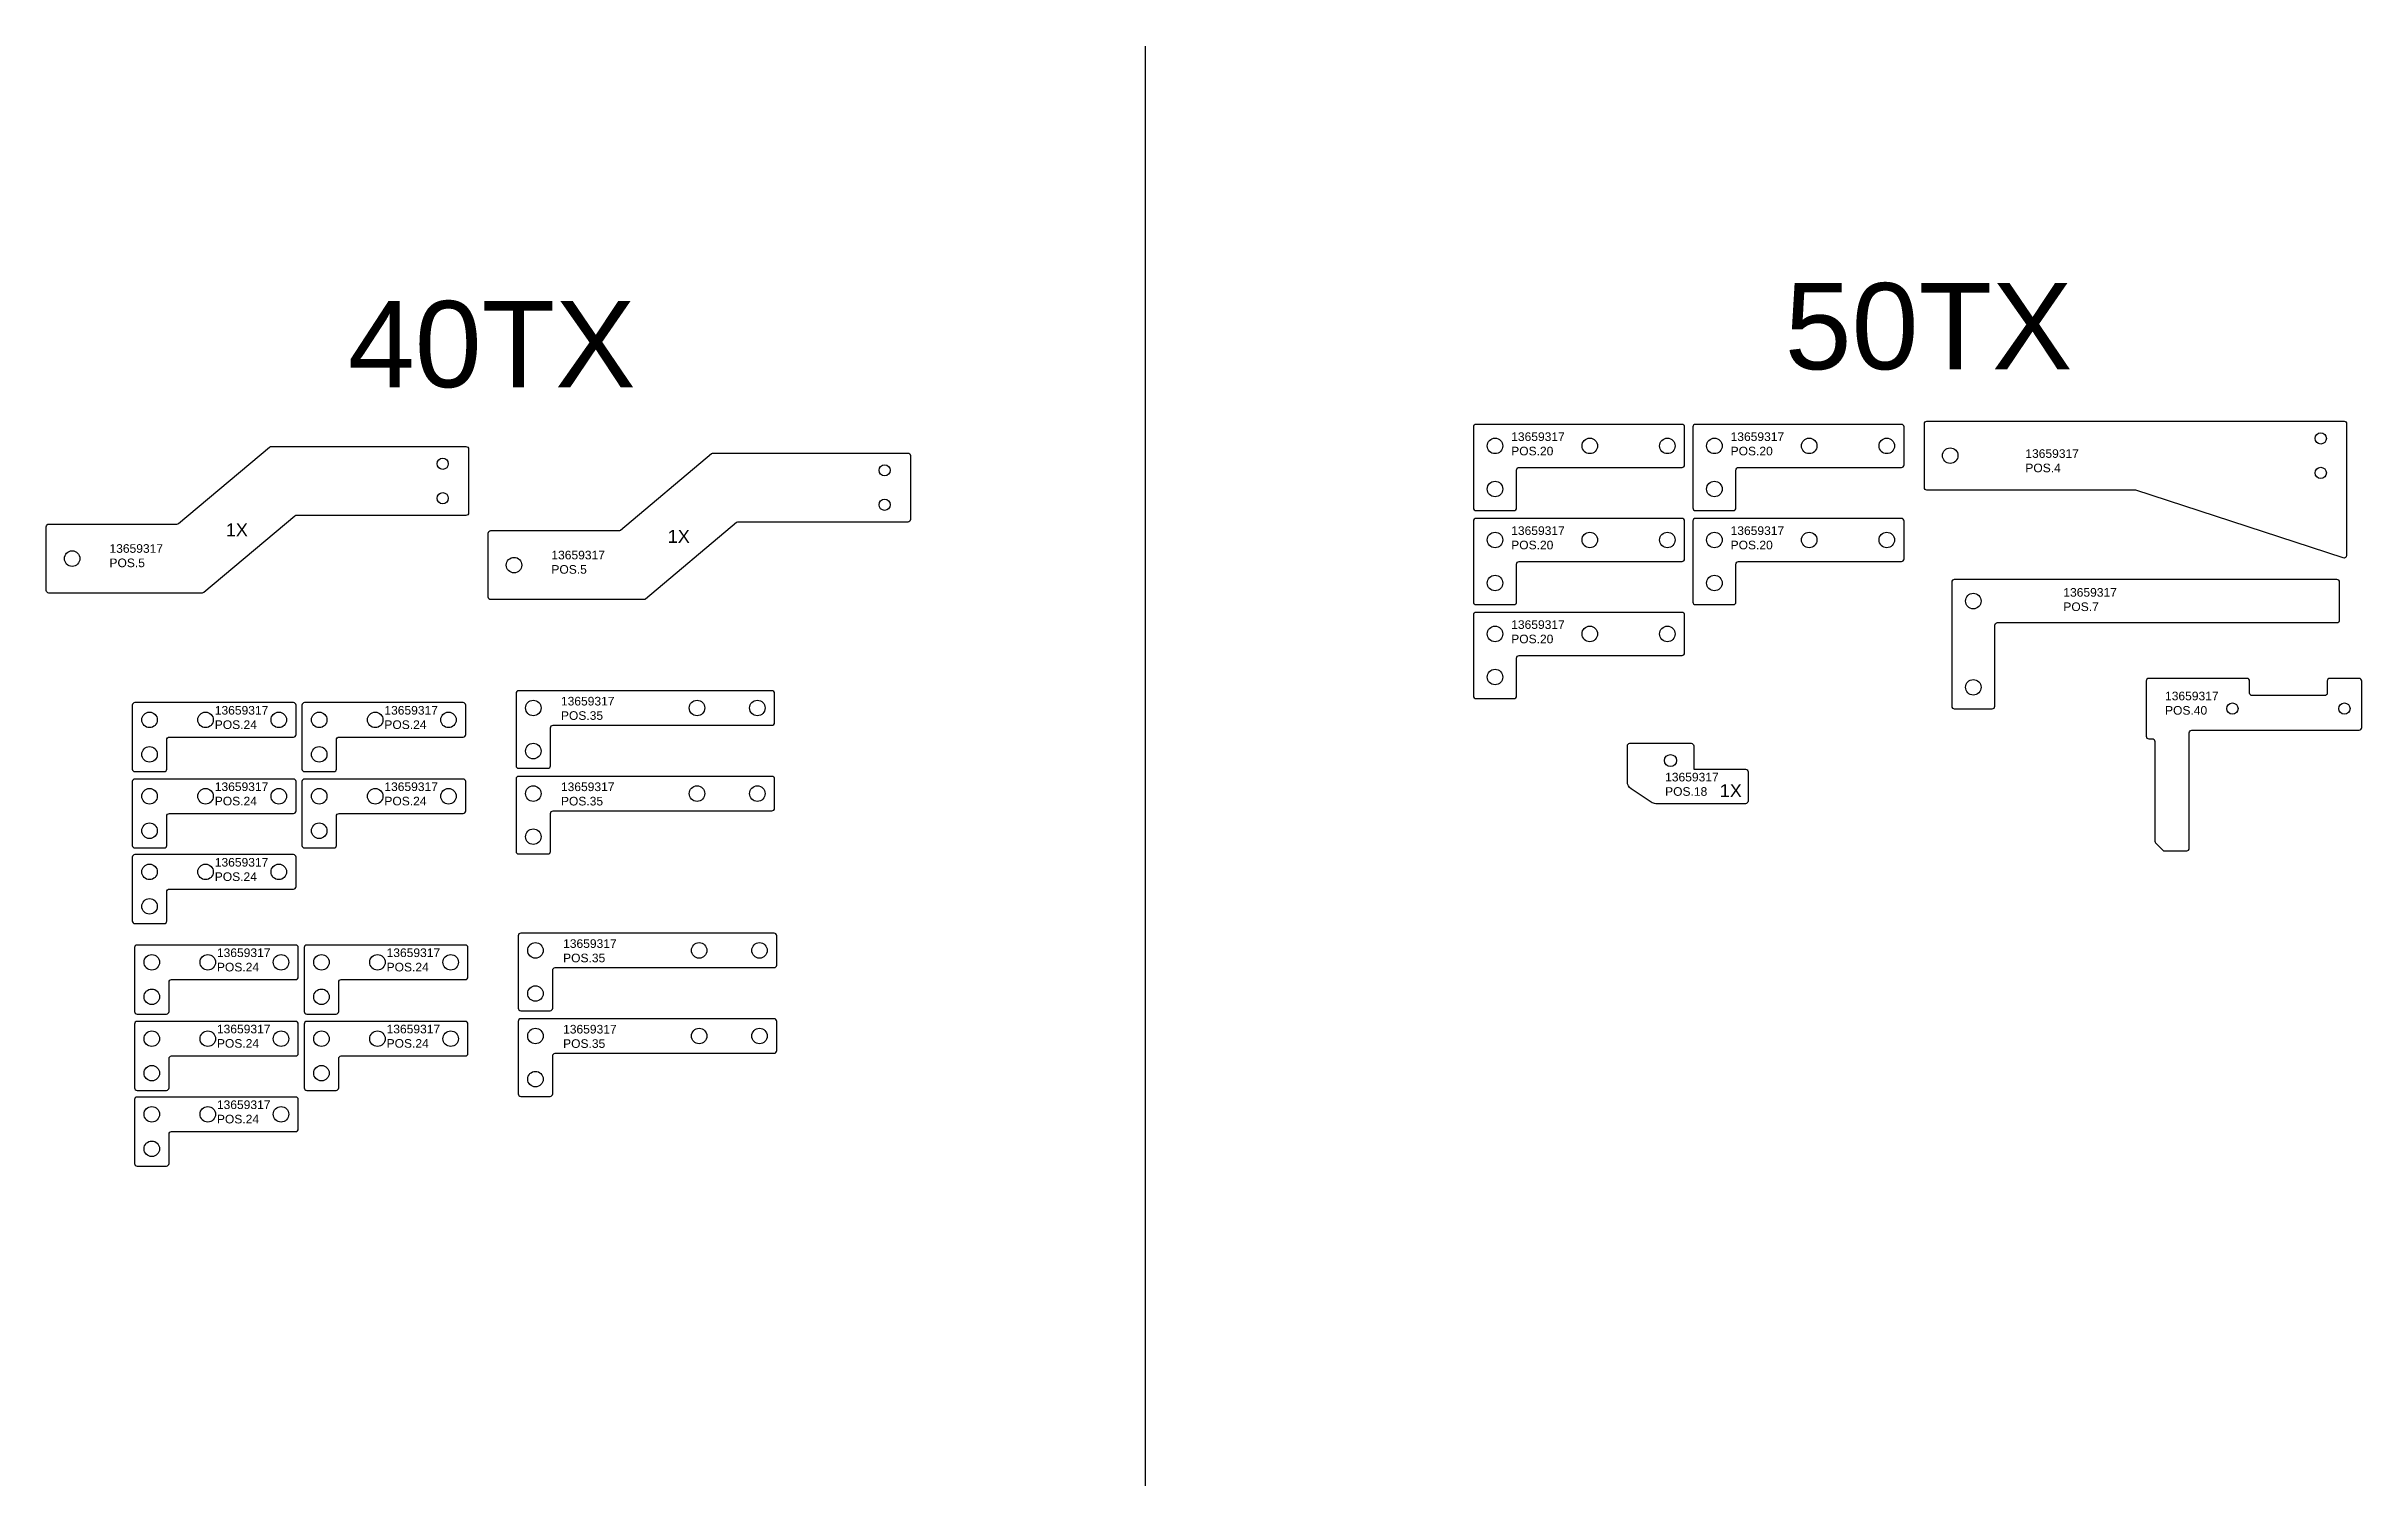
# Model space of a CAD drawing. Header units: millimetres. Extents: x 2410 to 5096, y 262 to 1931.
import ezdxf

# ---------------------------------------------------------------- set-up
doc = ezdxf.new("R2010")
doc.units = ezdxf.units.MM
doc.layers.add('Des.', color=7, linetype='Continuous')
doc.layers.add('Texto', color=3, linetype='Continuous')
doc.styles.get("Standard").update_dxf_attribs({"font": 'arial.ttf'})

msp = doc.modelspace()

# ---------------------------------------------------------------- linework, layer by layer
msp.add_line((3684.7, 1931.3), (3684.7, 261.7))
at = {"color": 6, "linetype": 'Continuous', "lineweight": 25}
for points in [[(4068.6, 1392.8), (4112.6, 1392.8, 0.414214), (4115.6, 1395.8), (4115.6, 1439.8, -0.414214), (4118.6, 1442.8), (4307.6, 1442.8, 0.414214), (4310.6, 1445.8), (4310.6, 1489.8, 0.414214), (4307.6, 1492.8), (4068.6, 1492.8, 0.414214), (4065.6, 1489.8), (4065.6, 1395.8, 0.414214)], [(4323.2, 1392.8), (4367.2, 1392.8, 0.414214), (4370.2, 1395.8), (4370.2, 1439.8, -0.414214), (4373.2, 1442.8), (4562.2, 1442.8, 0.414214), (4565.2, 1445.8), (4565.2, 1489.8, 0.414214), (4562.2, 1492.8), (4323.2, 1492.8, 0.414214), (4320.2, 1489.8), (4320.2, 1395.8, 0.414214)], [(4833.4, 1416.5), (4591.8, 1416.5, -0.414214), (4588.8, 1419.5), (4588.8, 1493.5, -0.414214), (4591.8, 1496.5), (5075.8, 1496.5, -0.414214), (5078.8, 1493.5), (5078.8, 1340.6, -0.509984), (5074.9, 1337.8), (4834.3, 1416.4, 0.079068)], [(2899.5, 1464.1), (2899.5, 1390.1, -0.414214), (2896.5, 1387.1), (2699.7, 1387.1, 0.176327), (2697.8, 1386.4), (2592.2, 1297.8, -0.176327), (2590.3, 1297.1), (2412.5, 1297.1, -0.414214), (2409.5, 1300.1), (2409.5, 1374.1, -0.414214), (2412.5, 1377.1), (2561.1, 1377.1, 0.176327), (2563.1, 1377.8), (2668.7, 1466.4, -0.176327), (2670.6, 1467.1), (2896.5, 1467.1, -0.414214)], [(3412.3, 1456.5), (3412.3, 1382.5, -0.414214), (3409.3, 1379.5), (3212.5, 1379.5, 0.176327), (3210.6, 1378.8), (3105, 1290.2, -0.176327), (3103.1, 1289.5), (2925.3, 1289.5, -0.414214), (2922.3, 1292.5), (2922.3, 1366.5, -0.414214), (2925.3, 1369.5), (3073.9, 1369.5, 0.176327), (3075.9, 1370.2), (3181.5, 1458.8, -0.176327), (3183.4, 1459.5), (3409.3, 1459.5, -0.414214)], [(4068.6, 1283.7), (4112.6, 1283.7, 0.414214), (4115.6, 1286.7), (4115.6, 1330.7, -0.414214), (4118.6, 1333.7), (4307.6, 1333.7, 0.414214), (4310.6, 1336.7), (4310.6, 1380.7, 0.414214), (4307.6, 1383.7), (4068.6, 1383.7, 0.414214), (4065.6, 1380.7), (4065.6, 1286.7, 0.414214)], [(4323.2, 1283.7), (4367.2, 1283.7, 0.414214), (4370.2, 1286.7), (4370.2, 1330.7, -0.414214), (4373.2, 1333.7), (4562.2, 1333.7, 0.414214), (4565.2, 1336.7), (4565.2, 1380.7, 0.414214), (4562.2, 1383.7), (4323.2, 1383.7, 0.414214), (4320.2, 1380.7), (4320.2, 1286.7, 0.414214)], [(4623.6, 1162.8), (4667.6, 1162.8, 0.414214), (4670.6, 1165.8), (4670.6, 1259.8, -0.414214), (4673.6, 1262.8), (5067.6, 1262.8, 0.414214), (5070.6, 1265.8), (5070.6, 1309.8, 0.414214), (5067.6, 1312.8), (4623.6, 1312.8, 0.414214), (4620.6, 1309.8), (4620.6, 1165.8, 0.414214)], [(4068.6, 1174.7), (4112.6, 1174.7, 0.414214), (4115.6, 1177.7), (4115.6, 1221.7, -0.414214), (4118.6, 1224.7), (4307.6, 1224.7, 0.414214), (4310.6, 1227.7), (4310.6, 1271.7, 0.414214), (4307.6, 1274.7), (4068.6, 1274.7, 0.414214), (4065.6, 1271.7), (4065.6, 1177.7, 0.414214)], [(2957.6, 1093.8), (2991.6, 1093.8, 0.414214), (2994.6, 1096.8), (2994.6, 1140.8, -0.414214), (2997.6, 1143.8), (3251.6, 1143.8, 0.414214), (3254.6, 1146.8), (3254.6, 1180.8, 0.414214), (3251.6, 1183.8), (2957.6, 1183.8, 0.414214), (2954.6, 1180.8), (2954.6, 1096.8, 0.414214)], [(4867.6, 998.1), (4893.3, 998.1, 0.414214), (4896.3, 1001.1), (4896.3, 1135.1, -0.414214), (4899.3, 1138.1), (5093.3, 1138.1, 0.414214), (5096.3, 1141.1), (5096.3, 1195.1, 0.414214), (5093.3, 1198.1), (5059.3, 1198.1, 0.414214), (5056.3, 1195.1), (5056.3, 1181.1, -0.414214), (5053.3, 1178.1), (4969.3, 1178.1, -0.414214), (4966.3, 1181.1), (4966.3, 1195.1, 0.414214), (4963.3, 1198.1), (4849.3, 1198.1, 0.414214), (4846.3, 1195.1), (4846.3, 1131.1, 0.414214), (4849.3, 1128.1), (4853.3, 1128.1, -0.414214), (4856.3, 1125.1), (4856.3, 1009.3, 0.198912), (4857.2, 1007.2), (4865.4, 998.9, 0.198912)], [(2512.3, 1090), (2546.3, 1090, 0.414214), (2549.3, 1093), (2549.3, 1127, -0.414214), (2552.3, 1130), (2696.3, 1130, 0.414214), (2699.3, 1133), (2699.3, 1167, 0.414214), (2696.3, 1170), (2512.3, 1170, 0.414214), (2509.3, 1167), (2509.3, 1093, 0.414214)], [(2709.2, 1090), (2743.2, 1090, 0.414214), (2746.2, 1093), (2746.2, 1127, -0.414214), (2749.2, 1130), (2893.2, 1130, 0.414214), (2896.2, 1133), (2896.2, 1167, 0.414214), (2893.2, 1170), (2709.2, 1170, 0.414214), (2706.2, 1167), (2706.2, 1093, 0.414214)], [(2512.3, 1001.4), (2546.3, 1001.4, 0.414214), (2549.3, 1004.4), (2549.3, 1038.4, -0.414214), (2552.3, 1041.4), (2696.3, 1041.4, 0.414214), (2699.3, 1044.4), (2699.3, 1078.4, 0.414214), (2696.3, 1081.4), (2512.3, 1081.4, 0.414214), (2509.3, 1078.4), (2509.3, 1004.4, 0.414214)], [(2709.2, 1001.4), (2743.2, 1001.4, 0.414214), (2746.2, 1004.4), (2746.2, 1038.4, -0.414214), (2749.2, 1041.4), (2893.2, 1041.4, 0.414214), (2896.2, 1044.4), (2896.2, 1078.4, 0.414214), (2893.2, 1081.4), (2709.2, 1081.4, 0.414214), (2706.2, 1078.4), (2706.2, 1004.4, 0.414214)], [(2957.6, 994.5), (2991.6, 994.5, 0.414214), (2994.6, 997.5), (2994.6, 1041.5, -0.414214), (2997.6, 1044.5), (3251.6, 1044.5, 0.414214), (3254.6, 1047.5), (3254.6, 1081.5, 0.414214), (3251.6, 1084.5), (2957.6, 1084.5, 0.414214), (2954.6, 1081.5), (2954.6, 997.5, 0.414214)], [(2512.3, 913.7), (2546.3, 913.7, 0.414214), (2549.3, 916.7), (2549.3, 950.7, -0.414214), (2552.3, 953.7), (2696.3, 953.7, 0.414214), (2699.3, 956.7), (2699.3, 990.7, 0.414214), (2696.3, 993.7), (2512.3, 993.7, 0.414214), (2509.3, 990.7), (2509.3, 916.7, 0.414214)], [(2514.9, 808.8), (2548.9, 808.8, 0.414214), (2551.9, 811.8), (2551.9, 845.8, -0.414214), (2554.9, 848.8), (2698.9, 848.8, 0.414214), (2701.9, 851.8), (2701.9, 885.8, 0.414214), (2698.9, 888.8), (2514.9, 888.8, 0.414214), (2511.9, 885.8), (2511.9, 811.8, 0.414214)], [(2711.8, 808.8), (2745.8, 808.8, 0.414214), (2748.8, 811.8), (2748.8, 845.8, -0.414214), (2751.8, 848.8), (2895.8, 848.8, 0.414214), (2898.8, 851.8), (2898.8, 885.8, 0.414214), (2895.8, 888.8), (2711.8, 888.8, 0.414214), (2708.8, 885.8), (2708.8, 811.8, 0.414214)], [(2960.1, 812.6), (2994.1, 812.6, 0.414214), (2997.1, 815.6), (2997.1, 859.6, -0.414214), (3000.1, 862.6), (3254.1, 862.6, 0.414214), (3257.1, 865.6), (3257.1, 899.6, 0.414214), (3254.1, 902.6), (2960.1, 902.6, 0.414214), (2957.1, 899.6), (2957.1, 815.6, 0.414214)], [(2514.9, 720.2), (2548.9, 720.2, 0.414214), (2551.9, 723.2), (2551.9, 757.2, -0.414214), (2554.9, 760.2), (2698.9, 760.2, 0.414214), (2701.9, 763.2), (2701.9, 797.2, 0.414214), (2698.9, 800.2), (2514.9, 800.2, 0.414214), (2511.9, 797.2), (2511.9, 723.2, 0.414214)], [(2711.8, 720.2), (2745.8, 720.2, 0.414214), (2748.8, 723.2), (2748.8, 757.2, -0.414214), (2751.8, 760.2), (2895.8, 760.2, 0.414214), (2898.8, 763.2), (2898.8, 797.2, 0.414214), (2895.8, 800.2), (2711.8, 800.2, 0.414214), (2708.8, 797.2), (2708.8, 723.2, 0.414214)], [(2960.1, 713.3), (2994.1, 713.3, 0.414214), (2997.1, 716.3), (2997.1, 760.3, -0.414214), (3000.1, 763.3), (3254.1, 763.3, 0.414214), (3257.1, 766.3), (3257.1, 800.3, 0.414214), (3254.1, 803.3), (2960.1, 803.3, 0.414214), (2957.1, 800.3), (2957.1, 716.3, 0.414214)], [(2514.9, 632.5), (2548.9, 632.5, 0.414214), (2551.9, 635.5), (2551.9, 669.5, -0.414214), (2554.9, 672.5), (2698.9, 672.5, 0.414214), (2701.9, 675.5), (2701.9, 709.5, 0.414214), (2698.9, 712.5), (2514.9, 712.5, 0.414214), (2511.9, 709.5), (2511.9, 635.5, 0.414214)]]:
    msp.add_lwpolyline(points, format="xyb", close=True, dxfattribs=at)
for centre, radius in [((5048.8, 1476.5), 6.5), ((2869.5, 1447.1), 6.5), ((4090.6, 1467.8), 9), ((4200.6, 1467.8), 9), ((4290.6, 1467.8), 9), ((4345.2, 1467.8), 9), ((4455.2, 1467.8), 9), ((4545.2, 1467.8), 9), ((4618.8, 1456.5), 9), ((3382.3, 1439.5), 6.5), ((4090.6, 1417.8), 9), ((4345.2, 1417.8), 9), ((5048.8, 1436.5), 6.5), ((2869.5, 1407.1), 6.5), ((3382.3, 1399.5), 6.5), ((2439.5, 1337.1), 9), ((4090.6, 1358.7), 9), ((4200.6, 1358.7), 9), ((4290.6, 1358.7), 9), ((4345.2, 1358.7), 9), ((4455.2, 1358.7), 9), ((4545.2, 1358.7), 9), ((2952.3, 1329.5), 9), ((4090.6, 1308.7), 9), ((4345.2, 1308.7), 9), ((4645.6, 1287.8), 9), ((4090.6, 1249.7), 9), ((4200.6, 1249.7), 9), ((4290.6, 1249.7), 9), ((4090.6, 1199.7), 9), ((4645.6, 1187.8), 9), ((2529.3, 1150), 9), ((2594.3, 1150), 9), ((2679.3, 1150), 9), ((2726.2, 1150), 9), ((2791.2, 1150), 9), ((2876.2, 1150), 9), ((2974.6, 1163.8), 9), ((3164.6, 1163.8), 9), ((3234.6, 1163.8), 9), ((4946.3, 1163.1), 6.5), ((5076.3, 1163.1), 6.5), ((2529.3, 1110), 9), ((2726.2, 1110), 9), ((2974.6, 1113.8), 9), ((2529.3, 1061.4), 9), ((2594.3, 1061.4), 9), ((2679.3, 1061.4), 9), ((2726.2, 1061.4), 9), ((2791.2, 1061.4), 9), ((2876.2, 1061.4), 9), ((2974.6, 1064.5), 9), ((3164.6, 1064.5), 9), ((3234.6, 1064.5), 9), ((2529.3, 1021.4), 9), ((2726.2, 1021.4), 9), ((2974.6, 1014.5), 9), ((2529.3, 973.7), 9), ((2594.3, 973.7), 9), ((2679.3, 973.7), 9), ((2529.3, 933.7), 9), ((2977.1, 882.6), 9), ((3167.1, 882.6), 9), ((3237.1, 882.6), 9), ((2531.9, 868.8), 9), ((2596.9, 868.8), 9), ((2681.9, 868.8), 9), ((2728.8, 868.8), 9), ((2793.8, 868.8), 9), ((2878.8, 868.8), 9), ((2531.9, 828.8), 9), ((2728.8, 828.8), 9), ((2977.1, 832.6), 9), ((2531.9, 780.2), 9), ((2596.9, 780.2), 9), ((2681.9, 780.2), 9), ((2728.8, 780.2), 9), ((2793.8, 780.2), 9), ((2878.8, 780.2), 9), ((2977.1, 783.3), 9), ((3167.1, 783.3), 9), ((3237.1, 783.3), 9), ((2531.9, 740.2), 9), ((2728.8, 740.2), 9), ((2977.1, 733.3), 9), ((2531.9, 692.5), 9), ((2596.9, 692.5), 9), ((2681.9, 692.5), 9), ((2531.9, 652.5), 9)]:
    msp.add_circle(centre, radius, dxfattribs=at)
at = {"layer": 'Des.', "color": 6, "linetype": 'Continuous', "lineweight": 25}
msp.add_lwpolyline([(4321.2, 1119.8), (4321.2, 1092.8), (4381.2, 1092.8, -0.414214), (4384.2, 1089.8), (4384.2, 1055.8, -0.414214), (4381.2, 1052.8), (4277.3, 1052.8, -0.148069), (4271.7, 1054.5), (4248.7, 1069.9, -0.250765), (4244.2, 1078.2), (4244.2, 1119.8, -0.414214), (4247.2, 1122.8), (4318.2, 1122.8, -0.414214)], format="xyb", close=True, dxfattribs=at)
msp.add_circle((4294.2, 1102.8), 7, dxfattribs=at)

# ---------------------------------------------------------------- texts
at = {"color": 6, "char_height": 100, "attachment_point": 1}
for s, insert in [('50TX', (4426.7, 1656.7)), ('40TX', (2759.4, 1635.9))]:
    msp.add_mtext_dynamic_manual_height_columns(s, width=44.144, gutter_width=12.5, heights=[0], dxfattribs=dict(at, insert=insert))
at = {"layer": 'Texto', "color": 6, "attachment_point": 1}
for s, width, insert, char_height in [('13659317 \\PPOS.20', 171.219, (4109.4, 1483.5), 10), ('13659317 \\PPOS.20', 171.219, (4364, 1483.5), 10), ('13659317 \\PPOS.4', 171.219, (4706, 1463.9), 10), ('1X', 44.144, (2617.8, 1377.9), 15), ('1X', 44.144, (3130.6, 1370.3), 15), ('13659317 \\PPOS.20', 171.219, (4109.4, 1374.5), 10), ('13659317 \\PPOS.20', 171.219, (4364, 1374.5), 10), ('13659317 \\PPOS.5', 171.219, (2482.8, 1353.8), 10), ('13659317 \\PPOS.5', 171.219, (2995.6, 1346.2), 10), ('13659317 \\PPOS.7', 171.219, (4750.1, 1302.9), 10), ('13659317 \\PPOS.20', 171.219, (4109.4, 1265.5), 10), ('13659317 \\PPOS.40', 171.219, (4868.1, 1182.7), 10), ('13659317 \\PPOS.24', 171.219, (2605, 1166.1), 10), ('13659317 \\PPOS.24', 171.219, (2801.8, 1166.1), 10), ('13659317 \\PPOS.35', 171.219, (3006.7, 1176.7), 10), ('13659317 \\PPOS.24', 171.219, (2605, 1077.5), 10), ('13659317 \\PPOS.24', 171.219, (2801.8, 1077.5), 10), ('13659317 \\PPOS.35', 171.219, (3006.7, 1077.4), 10), ('13659317 \\PPOS.18', 171.219, (4288, 1088.6), 10), ('1X', 44.144, (4351.4, 1075.4), 15), ('13659317 \\PPOS.24', 171.219, (2605, 989.8), 10), ('13659317 \\PPOS.35', 171.219, (3009.2, 895.5), 10), ('13659317 \\PPOS.24', 171.219, (2607.5, 884.9), 10), ('13659317 \\PPOS.24', 171.219, (2804.4, 884.9), 10), ('13659317 \\PPOS.24', 171.219, (2607.5, 796.4), 10), ('13659317 \\PPOS.24', 171.219, (2804.4, 796.4), 10), ('13659317 \\PPOS.35', 171.219, (3009.2, 796.2), 10), ('13659317 \\PPOS.24', 171.219, (2607.5, 708.6), 10)]:
    msp.add_mtext_dynamic_manual_height_columns(s, width=width, gutter_width=12.5, heights=[0], dxfattribs=dict(at, insert=insert, char_height=char_height))

doc.saveas('drawing.dxf')
